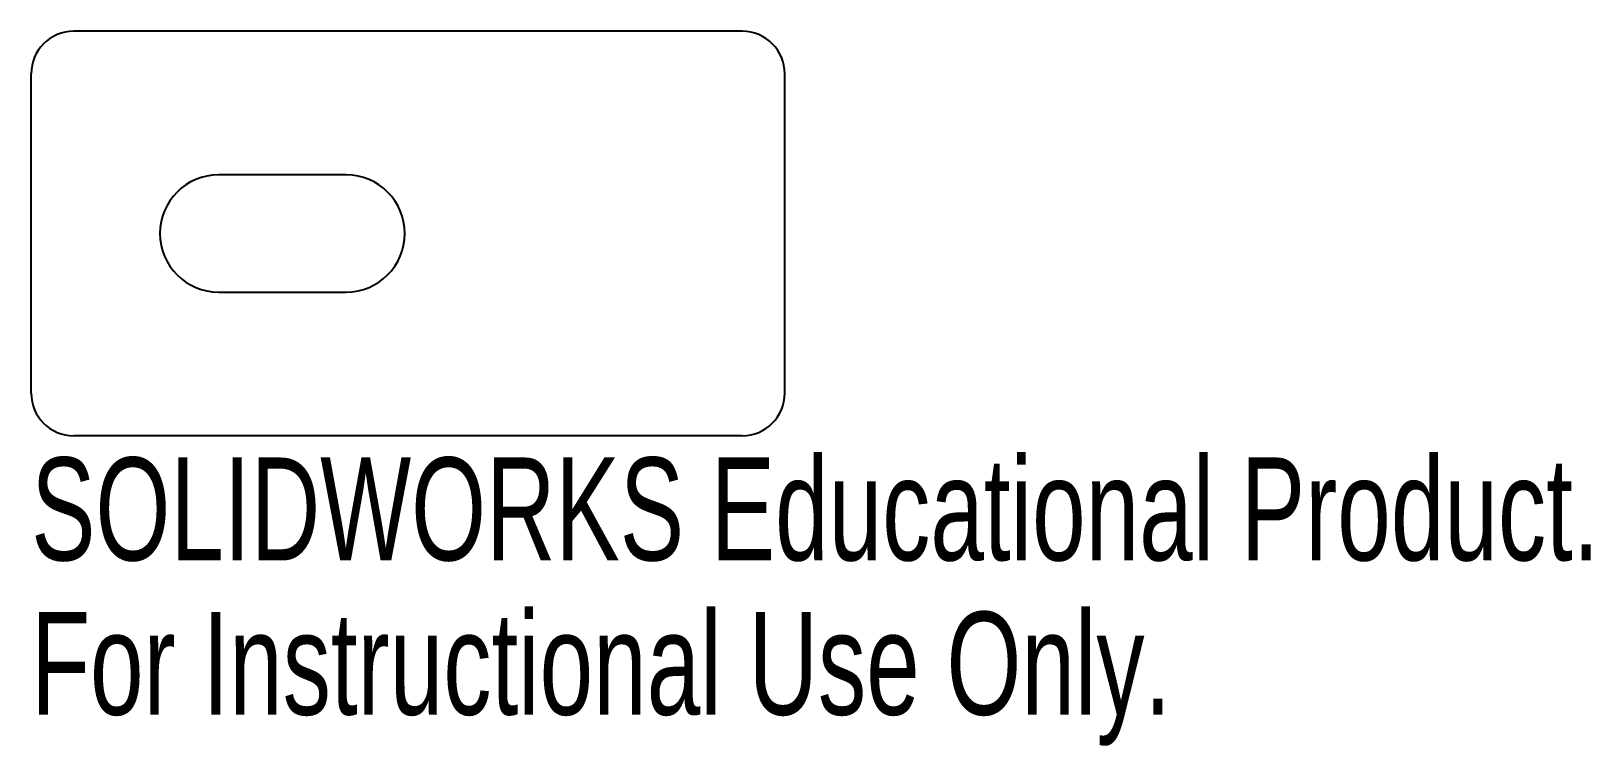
# Model space of a CAD drawing. Header units: millimetres. Extents: x -24.8 to 48.5, y -33.6 to 0.
import ezdxf

# ---------------------------------------------------------------- set-up
doc = ezdxf.new("R2010")
doc.units = ezdxf.units.MM
doc.styles.add('SLDTEXTSTYLE0', font='TXT', dxfattribs={"width": 0.7})

msp = doc.modelspace()

# ---------------------------------------------------------------- linework, layer by layer
at = {"color": 7, "linetype": 'Continuous', "lineweight": 25}
for p, q in [((8.6, 0), (-22.8, 0)), ((-24.8, -17), (-24.8, -2)), ((10.6, -17), (10.6, -2)), ((-10, -6.75), (-16, -6.75)), ((-16, -12.25), (-10, -12.25)), ((8.6, -19), (-22.8, -19))]:
    msp.add_line(p, q, dxfattribs=at)
for centre, radius, start, end in [((-22.8, -2), 2, 90, 180), ((8.6, -2), 2, 0, 90), ((-16, -9.5), 2.75, 90, 270), ((-10, -9.5), 2.75, 270, 90), ((-22.8, -17), 2, 180, 270), ((8.6, -17), 2, 270, 0)]:
    msp.add_arc(centre, radius, start, end, dxfattribs=at)

# ---------------------------------------------------------------- texts
at = {"color": 7, "linetype": 'Continuous', "char_height": 4.83362, "attachment_point": 1, "style": 'SLDTEXTSTYLE0'}
for s, insert in [('SOLIDWORKS Educational Product.', (-24.8, -20.02)), ('For Instructional Use Only.', (-24.8, -27.27))]:
    msp.add_mtext(s, dxfattribs=dict(at, insert=insert))

doc.saveas('drawing.dxf')
